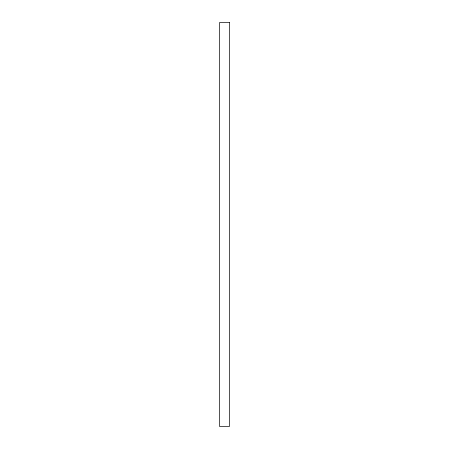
<?xml version="1.0" encoding="UTF-8"?>
<svg xmlns="http://www.w3.org/2000/svg" width="449" height="449" viewBox="0 0 449 449"><rect width="100%" height="100%" fill="white"/><g stroke="black" fill="none" stroke-linecap="round" stroke-linejoin="round"><path stroke-width="0.67" d="M229.377 22.45L219.623 22.45L219.623 426.55L229.377 426.55L229.377 22.45"/></g></svg>
